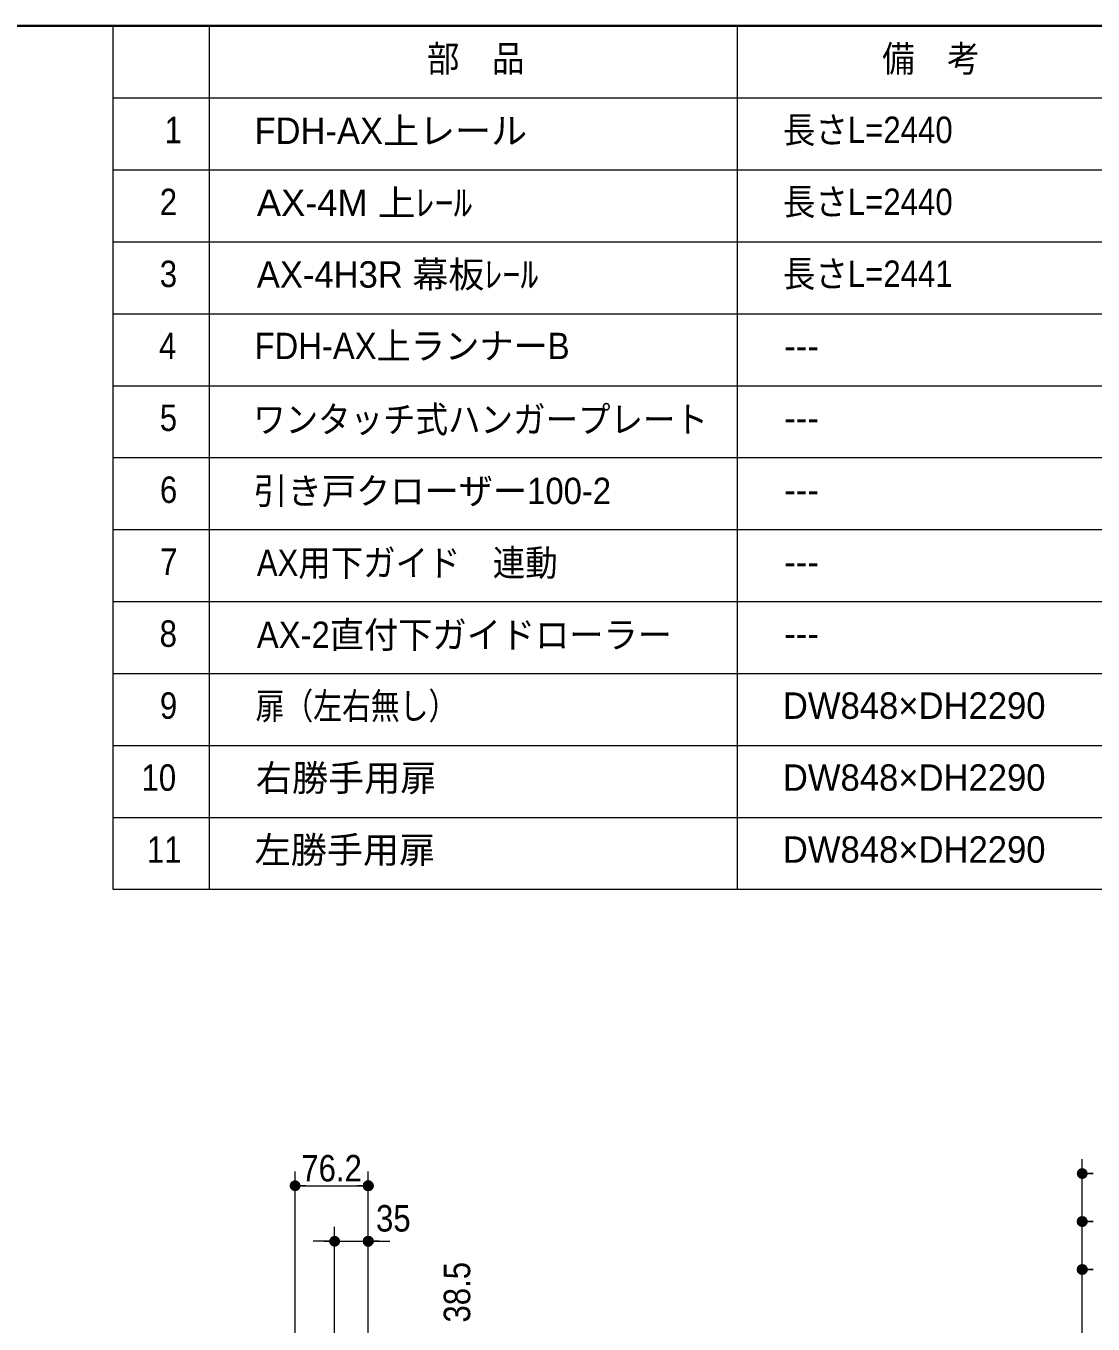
# Model space of a CAD drawing. Units: millimetres, scale not verified. Extents: x -4547 to 4547, y -2284 to 2284.
# Drawn here: x -732 to 380, y 724 to 2078 of the extents above; entities that cross this region are included whole.
import ezdxf
from ezdxf.enums import TextEntityAlignment as Align

# ---------------------------------------------------------------- set-up
doc = ezdxf.new("R2010")
doc.units = ezdxf.units.MM
doc.header["$LTSCALE"] = 20
doc.header["$PDMODE"] = 32
doc.header["$PDSIZE"] = 10
for name, color, linetype, lineweight in [('0-0_1図面枠', 7, 'Continuous', 20), ('0-2_2寸法-2', 7, 'Continuous', 15), ('0-3_0', 7, 'Continuous', 25), ('0-5_2寸法-1', 7, 'Continuous', 15)]:
    doc.layers.add(name, color=color, linetype=linetype, lineweight=lineweight)
doc.layers.add('0-4_Defpoints', color=7, linetype='Continuous')
doc.styles.add('ＭＳ Ｐゴシック', font='')
doc.styles.get('ＭＳ Ｐゴシック').set_extended_font_data('MS PGothic')

# ---------------------------------------------------------------- blocks, each defined once
blk = doc.blocks.new('グループ-2')
at = {"layer": '0-0_1図面枠', "lineweight": 35}
blk.add_lwpolyline([(-60000, 41550), (60000, 41550), (60000, -41550), (-60000, -41550)], close=True, dxfattribs=at)
blk = doc.blocks.new('図面枠')
at = {"layer": '0-0_1図面枠'}
blk.add_blockref('グループ-2', (0, 0), dxfattribs=at)
blk = doc.blocks.new('グループ-4')
at = {"layer": '0-0_1図面枠', "lineweight": 15}
for p, q in [((16000, 41550), (16000, 23550)), ((27000, 41550), (27000, 23550)), ((35000, 41550), (35000, 23550)), ((14000, 40050), (60000, 40050)), ((14000, 38550), (60000, 38550)), ((14000, 37050), (60000, 37050)), ((14000, 35550), (60000, 35550)), ((14000, 34050), (60000, 34050)), ((14000, 32550), (60000, 32550)), ((14000, 31050), (60000, 31050)), ((14000, 29550), (60000, 29550)), ((14000, 28050), (60000, 28050)), ((14000, 26550), (60000, 26550)), ((14000, 25050), (60000, 25050))]:
    blk.add_line(p, q, dxfattribs=at)
blk.add_lwpolyline([(14000, 41550), (60000, 41550), (60000, 23550), (14000, 23550)], close=True, dxfattribs=at)
blk = doc.blocks.new('_Dot')
at = {"layer": '0-3_0'}
blk.add_line((-10, 0), (-20, 0), dxfattribs=at)
for points in [[(0, 0), (-10, 0), (-9.92, 1.25)], [(0, 0), (-9.92, -1.25), (-10, 0)], [(0, 0), (-9.92, 1.25), (-9.69, 2.49)], [(0, 0), (-9.69, -2.49), (-9.92, -1.25)], [(0, 0), (-9.69, 2.49), (-9.3, 3.68)], [(0, 0), (-9.3, -3.68), (-9.69, -2.49)], [(0, 0), (-9.3, 3.68), (-8.76, 4.82)], [(0, 0), (-8.76, -4.82), (-9.3, -3.68)], [(0, 0), (-8.76, 4.82), (-8.09, 5.88)], [(0, 0), (-8.09, -5.88), (-8.76, -4.82)], [(0, 0), (-8.09, 5.88), (-7.29, 6.85)], [(0, 0), (-7.29, -6.85), (-8.09, -5.88)], [(0, 0), (-7.29, 6.85), (-6.37, 7.71)], [(0, 0), (-6.37, -7.71), (-7.29, -6.85)], [(0, 0), (-6.37, 7.71), (-5.36, 8.44)], [(0, 0), (-5.36, -8.44), (-6.37, -7.71)], [(0, 0), (-5.36, 8.44), (-4.26, 9.05)], [(0, 0), (-4.26, -9.05), (-5.36, -8.44)], [(0, 0), (-4.26, 9.05), (-3.09, 9.51)], [(0, 0), (-3.09, -9.51), (-4.26, -9.05)], [(0, 0), (-3.09, 9.51), (-1.87, 9.82)], [(0, 0), (-1.87, -9.82), (-3.09, -9.51)], [(0, 0), (-1.87, 9.82), (-0.63, 9.98)], [(0, 0), (-0.63, -9.98), (-1.87, -9.82)], [(0, 0), (-0.63, 9.98), (0.63, 9.98)], [(0, 0), (0.63, -9.98), (-0.63, -9.98)], [(0, 0), (0.63, 9.98), (1.87, 9.82)], [(0, 0), (1.87, 9.82), (3.09, 9.51)], [(0, 0), (3.09, 9.51), (4.26, 9.05)], [(0, 0), (4.26, 9.05), (5.36, 8.44)], [(0, 0), (5.36, 8.44), (6.37, 7.71)], [(0, 0), (6.37, 7.71), (7.29, 6.85)], [(0, 0), (7.29, 6.85), (8.09, 5.88)], [(0, 0), (8.09, 5.88), (8.76, 4.82)], [(0, 0), (8.76, 4.82), (9.3, 3.68)], [(0, 0), (9.3, 3.68), (9.69, 2.49)], [(0, 0), (9.69, 2.49), (9.92, 1.25)], [(0, 0), (9.92, 1.25), (10, 0)], [(0, 0), (1.87, -9.82), (0.63, -9.98)], [(0, 0), (3.09, -9.51), (1.87, -9.82)], [(0, 0), (4.26, -9.05), (3.09, -9.51)], [(0, 0), (5.36, -8.44), (4.26, -9.05)], [(0, 0), (6.37, -7.71), (5.36, -8.44)], [(0, 0), (7.29, -6.85), (6.37, -7.71)], [(0, 0), (8.09, -5.88), (7.29, -6.85)], [(0, 0), (8.76, -4.82), (8.09, -5.88)], [(0, 0), (9.3, -3.68), (8.76, -4.82)], [(0, 0), (9.69, -2.49), (9.3, -3.68)], [(0, 0), (9.92, -1.25), (9.69, -2.49)], [(0, 0), (10, 0), (9.92, -1.25)]]:
    blk.add_solid(points, dxfattribs=at)

msp = doc.modelspace()

# ---------------------------------------------------------------- linework, layer by layer
at = {"layer": '0-2_2寸法-2'}
for p, q in [((-410, 680.19), (-410, 825.64)), ((-375, 678.89), (-375, 825.64)), ((-421.26, 810.64), (-432.51, 810.64)), ((-410, 810.64), (-375, 810.64)), ((-363.75, 810.64), (-352.49, 810.64))]:
    msp.add_line(p, q, dxfattribs=at)
at = {"layer": '0-4_Defpoints'}
for p in [(-375, 868.52), (368.75, 831.2), (-375, 810.64), (368.75, 781.2)]:
    msp.add_point(p, dxfattribs=at)
at = {"layer": '0-5_2寸法-1'}
for p, q in [((368.75, 846.2), (368.75, 896.2)), ((-451.2, 677.18), (-451.2, 883.52)), ((-375, 825.64), (-375, 883.52)), ((-439.95, 868.52), (-386.26, 868.52)), ((368.75, 796.2), (368.75, 846.2)), ((368.75, 708.43), (368.75, 796.2))]:
    msp.add_line(p, q, dxfattribs=at)

# ---------------------------------------------------------------- block references
at = {"layer": '0-0_1図面枠', "xscale": 0.05, "yscale": 0.05}
for name in ['図面枠', 'グループ-4']:
    msp.add_blockref(name, (-1340.62, 0), dxfattribs=at)
at = {"layer": '0-2_2寸法-2', "xscale": 0.5627563, "yscale": 0.5627563}
msp.add_blockref('_Dot', (-410, 810.64), dxfattribs=at)
at = {"layer": '0-2_2寸法-2', "xscale": 0.5627563, "yscale": 0.5627563, "rotation": 180}
msp.add_blockref('_Dot', (-375, 810.64), dxfattribs=at)
at = {"layer": '0-5_2寸法-1', "xscale": 0.5627563, "yscale": 0.5627563, "rotation": 180}
for p in [(368.75, 881.2), (-451.2, 868.52), (368.75, 831.2), (368.75, 781.2)]:
    msp.add_blockref('_Dot', p, dxfattribs=at)
at = {"layer": '0-5_2寸法-1', "xscale": 0.5627563, "yscale": 0.5627563}
msp.add_blockref('_Dot', (-375, 868.52), dxfattribs=at)

# ---------------------------------------------------------------- texts
at = {"layer": '0-0_1図面枠', "style": 'ＭＳ Ｐゴシック'}
for s, height, width, p in [('部\u3000品', 27.57, 0.9, (-313.84, 2021.45)), ('備\u3000考', 27.57, 0.9, (160.31, 2021.38)), ('1', 27.57, 0.9, (-587.14, 1946.96)), ('長さL=2440', 27.57, 0.9, (56.91, 1947.16)), ('2', 27.57, 0.9, (-592.19, 1872.02)), ('AX-4M 上ﾚｰﾙ', 27.51, 1.05, (-491.06, 1871.22)), ('長さL=2440', 27.57, 0.9, (56.91, 1872.16)), ('3', 27.57, 0.9, (-592.19, 1797.02)), ('長さL=2441', 27.57, 0.9, (56.91, 1797.16)), ('FDH-AX上ランナーB', 27.51, 0.95, (-493.52, 1721.95)), ('4', 27.57, 0.9, (-592.93, 1722.02)), ('5', 27.57, 0.9, (-592.19, 1647.02)), ('ワンタッチ式ハンガープレート', 27.57, 0.9, (-494.94, 1645.3)), ('6', 27.57, 0.9, (-592.04, 1572.02)), ('引き戸クローザー100-2', 27.51, 0.95, (-494.66, 1570.81)), ('7', 27.57, 0.9, (-591.76, 1497.02)), ('AX用下ガイド\u3000連動', 27.51, 0.9, (-491.06, 1495.87)), ('8', 27.57, 0.9, (-592.34, 1422.02)), ('AX-2直付下ガイドローラー', 27.51, 0.95, (-491.06, 1420.81)), ('9', 27.57, 0.9, (-592.04, 1347.02)), ('扉（左右無し）', 27.51, 0.8, (-492.35, 1346.67)), ('10', 27.57, 0.9, (-611.22, 1271.96)), ('11', 27.57, 0.9, (-605.59, 1196.96))]:
    msp.add_text(s, height=height, dxfattribs=dict(at, width=width)).set_placement(p, align=Align.BOTTOM_LEFT)
for s, height, p in [('FDH-AX上レール', 27.51, (-493.52, 1946.22)), ('AX-4H3R 幕板ﾚｰﾙ', 27.51, (-491.06, 1796.45)), ('---', 27.57, (58.36, 1722.02)), ('---', 27.57, (58.36, 1647.02)), ('---', 27.57, (58.36, 1572.02)), ('---', 27.57, (58.36, 1497.02)), ('---', 27.57, (58.36, 1422.02)), ('DW848×DH2290', 27.57, (56.91, 1346.96)), ('右勝手用扉', 27.57, (-492.07, 1271.6)), ('DW848×DH2290', 27.57, (56.91, 1271.96)), ('左勝手用扉', 27.57, (-493.36, 1196.6)), ('DW848×DH2290', 27.57, (56.91, 1196.96))]:
    msp.add_text(s, height=height, dxfattribs=at).set_placement(p, align=Align.BOTTOM_LEFT)
at = {"layer": '0-2_2寸法-2', "style": 'ＭＳ Ｐゴシック', "width": 0.9}
msp.add_text('35', height=27.57, dxfattribs=at).set_placement((-366.95, 812.5), align=Align.BOTTOM_LEFT)
msp.add_text('38.5', height=27.57, rotation=90, dxfattribs=at).set_placement((-260.53, 725.91), align=Align.BOTTOM_LEFT)
at = {"layer": '0-5_2寸法-1', "style": 'ＭＳ Ｐゴシック', "width": 0.9}
msp.add_text('76.2', height=27.57, dxfattribs=at).set_placement((-444.8, 864.73), align=Align.BOTTOM_LEFT)

doc.saveas('drawing.dxf')
